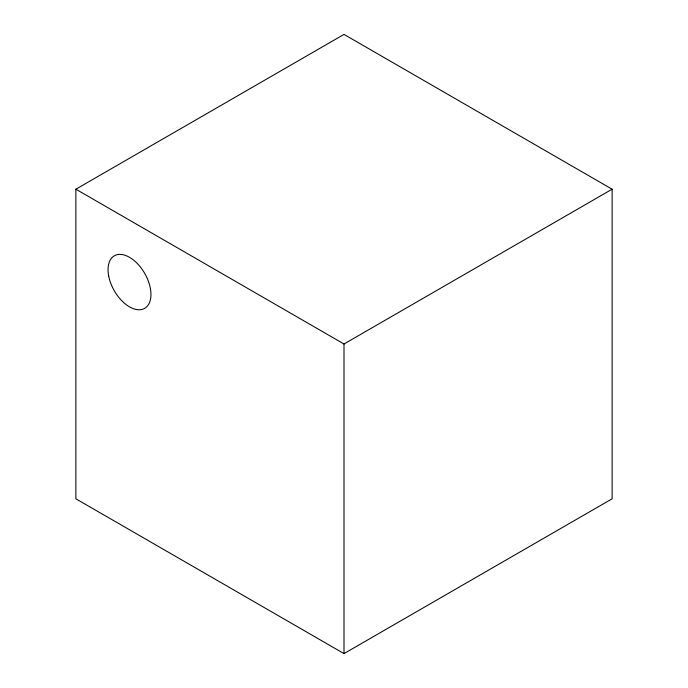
<?xml version="1.0" encoding="UTF-8"?>
<svg xmlns="http://www.w3.org/2000/svg" width="688" height="688" viewBox="0 0 688 688"><rect width="100%" height="100%" fill="white"/><g stroke="black" fill="none" stroke-linecap="round" stroke-linejoin="round"><path stroke-width="1.03" d="M75.878 189.2L344 34.4L612.122 189.2L612.122 498.8L344 653.6L75.878 498.8L75.878 189.2L344 344L612.122 189.2M344 344L344 653.6M108.721 276.223A30.332 17.51 60 0 0 144.497 308.448A30.332 17.51 60 0 0 135.287 261.569A30.332 17.51 60 0 0 108.721 276.223"/></g></svg>
